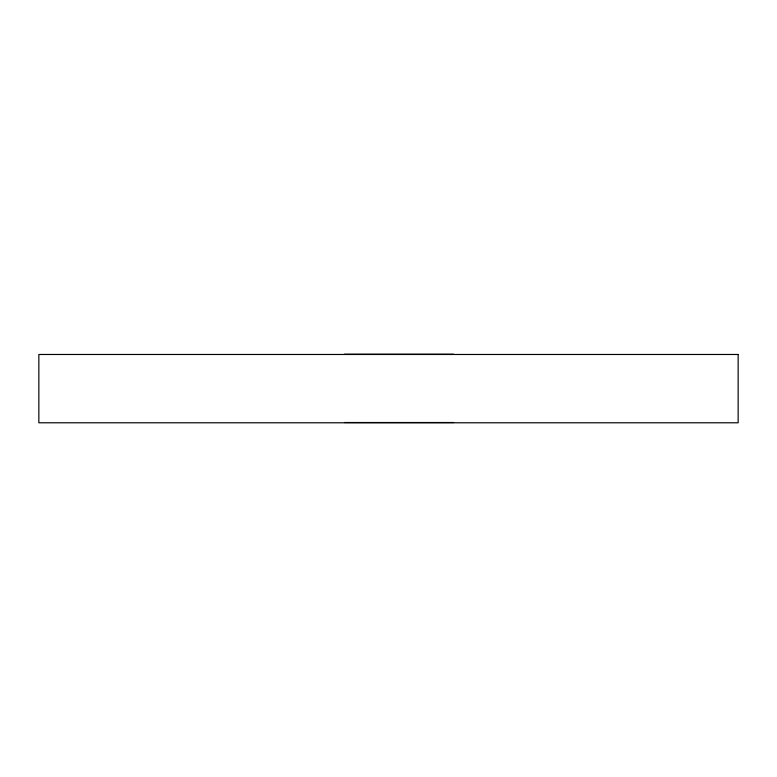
<?xml version="1.0" encoding="UTF-8"?>
<svg xmlns="http://www.w3.org/2000/svg" width="777" height="777" viewBox="0 0 777 777"><rect width="100%" height="100%" fill="white"/><g stroke="black" fill="none" stroke-linecap="round" stroke-linejoin="round"><path stroke-width="1.17" d="M344.473 354.205L453.622 354.205M344.473 422.523L453.622 422.523M738.15 354.477L38.85 354.477L38.85 422.785L738.15 422.785L738.15 354.477"/></g></svg>
